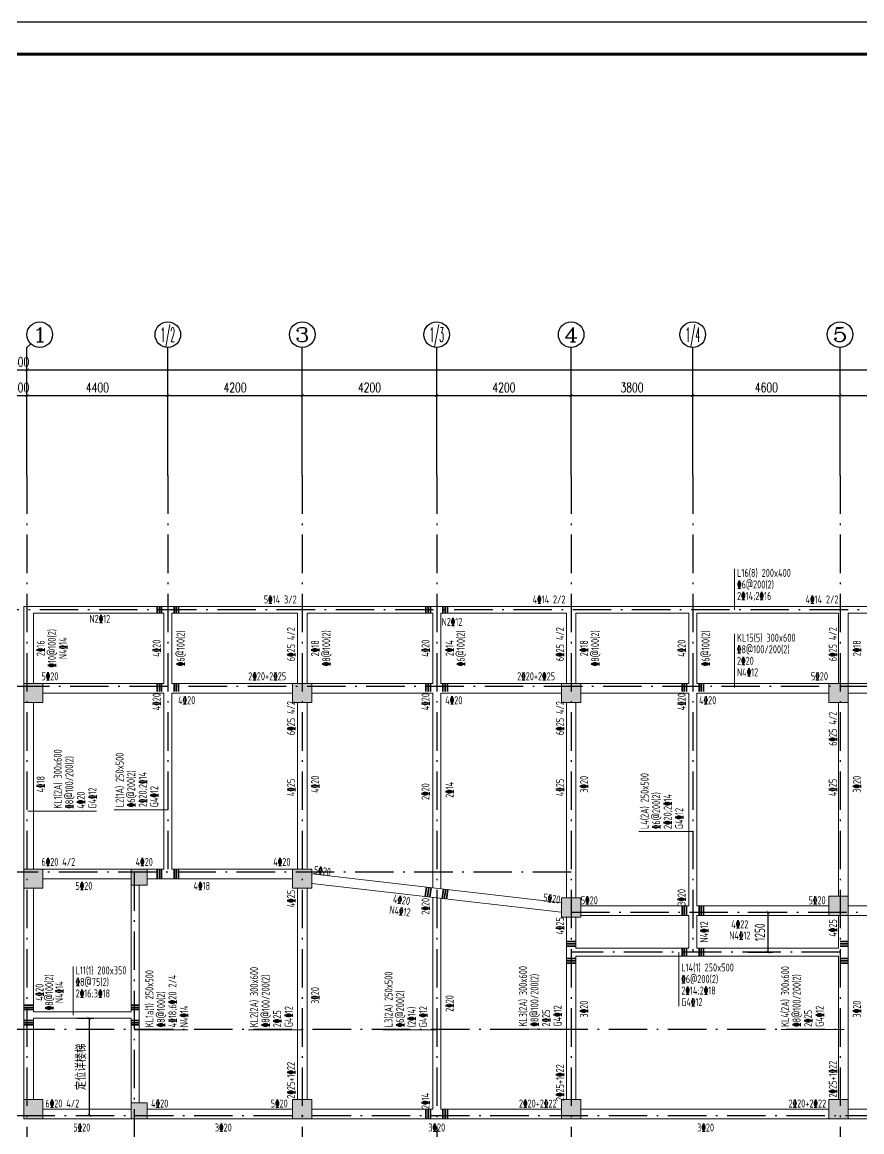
# Model space of a CAD drawing. Extents: x 169490 to 7584583, y -2399407 to 1374371.
# Drawn here: x 736270 to 762500, y 820520 to 855191 of the extents above; entities that cross this region are included whole.
import ezdxf
from ezdxf.enums import TextEntityAlignment as Align

# ---------------------------------------------------------------- set-up
doc = ezdxf.new("R2010")
doc.units = 0
doc.header["$LTSCALE"] = 100
doc.linetypes.add('D3轴线点划线', pattern=[18.5, 12, -3, 0.5, -3])
doc.layers.get('0').update_dxf_attribs({"linetype": 'CONTINUOUS'})
doc.layers.get('DEFPOINTS').update_dxf_attribs({"linetype": 'CONTINUOUS'})
for name, color, linetype in [('AXIS', 3, 'CONTINUOUS'), ('AXIS_TEXT', 4, 'CONTINUOUS'), ('BEAM_CONT', 4, 'CONTINUOUS'), ('C-AXIS(轴号)', 3, 'CONTINUOUS'), ('C-AXIS-T(字)', 7, 'CONTINUOUS'), ('C-DOTE', 8, 'D3轴线点划线'), ('S-COLU-HATCH', 251, 'CONTINUOUS'), ('S-SLAB-DIM', 92, 'CONTINUOUS'), ('图框', 140, 'CONTINUOUS')]:
    doc.layers.add(name, color=color, linetype=linetype)
for name, color, linetype, lineweight in [('S-COLU-LINE1', 6, 'CONTINUOUS', 18), ('梁原位标注', 7, 'CONTINUOUS', 18), ('梁标注引线', 2, 'CONTINUOUS', 18), ('梁附加箍筋', 1, 'CONTINUOUS', 35)]:
    doc.layers.add(name, color=color, linetype=linetype, lineweight=lineweight)
doc.styles.add('_TCH_AXIS', font='COMPLEX', dxfattribs={"bigfont": 'GBCBIG'})
doc.styles.add('_TCH_DIM_T3', font='SIMPLEX.shx', dxfattribs={"width": 0.705882, "bigfont": 'GBCBIG.shx'})
doc.styles.add('BW_Rein', font='Tssdeng.shx', dxfattribs={"width": 0.7, "bigfont": 'hztxt.shx'})
doc.styles.add('COMPLEX', font='COMPLEX')
doc.styles.add('TSSD_Dimension', font='Tssdeng.shx', dxfattribs={"width": 0.7, "bigfont": 'tssdchn.shx'})
doc.dimstyles.new('_TCH_ARCH&&100', dxfattribs={"dimtxt": 297.5, "dimasz": 100, "dimexe": 250, "dimexo": 300, "dimgap": 100, "dimtad": 1, "dimdec": 0, "dimzin": 0, "dimdsep": 46, "dimtxsty": '_TCH_DIM_T3', "dimblk": 'ARCHTICK', "dimcen": 0.09, "dimclrt": 7, "dimazin": 2, "dimtfac": 1, "dimtdec": 0, "dimtix": 1, "dimtmove": 2, "dimatfit": 3, "dimfxl": 1, "dimtolj": 1, "dimtzin": 0, "dimarcsym": 0})
doc.dimstyles.new('TSSD_100_100$0', dxfattribs={"dimtxt": 320, "dimasz": 100, "dimexe": 150, "dimexo": 150, "dimgap": 100, "dimtad": 1, "dimdec": 0, "dimzin": 0, "dimdsep": 46, "dimtxsty": 'TSSD_Dimension', "dimblk": 'ARCHTICK', "dimcen": 0, "dimclrt": 7, "dimadec": 1, "dimazin": 0, "dimtfac": 1, "dimtdec": 0, "dimtix": 1, "dimtmove": 2, "dimatfit": 3, "dimldrblk": '_TSDBK', "dimfxl": 1, "dimtolj": 1, "dimtzin": 0, "dimarcsym": 0})

# ---------------------------------------------------------------- blocks, each defined once
blk = doc.blocks.new('_ARCHTICK')
at = {"const_width": 0.15}
blk.add_lwpolyline([(-0.5, -0.5), (0.5, 0.5)], dxfattribs=at)
blk = doc.blocks.new('*D3521')
at = {"layer": 'AXIS', "color": 0, "lineweight": -2, "transparency": 16777216}
for p, q in [((736420, 841329), (736420, 844579)), ((736420, 844329), (808320, 844329)), ((808320, 841329), (808320, 844579))]:
    blk.add_line(p, q, dxfattribs=at)
at = {"layer": 'DEFPOINTS', "color": 0, "transparency": 16777216}
for p in [(808320, 844329), (736420, 841029), (808320, 841029)]:
    blk.add_point(p, dxfattribs=at)
at = {"layer": 'AXIS', "color": 0, "lineweight": -2, "transparency": 16777216, "xscale": 100, "yscale": 100, "zscale": 100, "rotation": 180}
blk.add_blockref('_ARCHTICK', (736420, 844329), dxfattribs=at)
at = {"layer": 'AXIS', "color": 0, "lineweight": -2, "transparency": 16777216, "xscale": 100, "yscale": 100, "zscale": 100}
blk.add_blockref('_ARCHTICK', (808320, 844329), dxfattribs=at)
at = {"layer": 'AXIS', "color": 7, "transparency": 16777216, "insert": (772370, 844578), "char_height": 297.5, "attachment_point": 5, "style": '_TCH_DIM_T3'}
blk.add_mtext('\\A1;71900', dxfattribs=at)
blk = doc.blocks.new('*D3522')
at = {"layer": 'AXIS', "color": 0, "lineweight": -2, "transparency": 16777216}
for p, q in [((736020, 844329), (735920, 844329)), ((736020, 841329), (736020, 844579)), ((736020, 844329), (736420, 844329)), ((736420, 841329), (736420, 844579)), ((736420, 844329), (736520, 844329))]:
    blk.add_line(p, q, dxfattribs=at)
at = {"layer": 'DEFPOINTS', "color": 0, "transparency": 16777216}
for p in [(736420, 844329), (736020, 841029), (736420, 841029)]:
    blk.add_point(p, dxfattribs=at)
at = {"layer": 'AXIS', "color": 0, "lineweight": -2, "transparency": 16777216, "xscale": 100, "yscale": 100, "zscale": 100}
blk.add_blockref('_ARCHTICK', (736020, 844329), dxfattribs=at)
at = {"layer": 'AXIS', "color": 0, "lineweight": -2, "transparency": 16777216, "xscale": 100, "yscale": 100, "zscale": 100, "rotation": 180}
blk.add_blockref('_ARCHTICK', (736420, 844329), dxfattribs=at)
at = {"layer": 'AXIS', "color": 7, "transparency": 16777216, "insert": (736220, 844578), "char_height": 297.5, "attachment_point": 5, "style": '_TCH_DIM_T3'}
blk.add_mtext('\\A1;400', dxfattribs=at)
blk = doc.blocks.new('*D3523')
at = {"layer": 'AXIS', "color": 0, "lineweight": -2, "transparency": 16777216}
for p, q in [((736020, 841329), (736020, 843779)), ((736420, 841329), (736420, 843779)), ((736020, 843529), (735920, 843529)), ((736020, 843529), (736420, 843529)), ((736420, 843529), (736520, 843529))]:
    blk.add_line(p, q, dxfattribs=at)
at = {"layer": 'DEFPOINTS', "color": 0, "transparency": 16777216}
for p in [(736420, 843529), (736020, 841029), (736420, 841029)]:
    blk.add_point(p, dxfattribs=at)
at = {"layer": 'AXIS', "color": 0, "lineweight": -2, "transparency": 16777216, "xscale": 100, "yscale": 100, "zscale": 100}
blk.add_blockref('_ARCHTICK', (736020, 843529), dxfattribs=at)
at = {"layer": 'AXIS', "color": 0, "lineweight": -2, "transparency": 16777216, "xscale": 100, "yscale": 100, "zscale": 100, "rotation": 180}
blk.add_blockref('_ARCHTICK', (736420, 843529), dxfattribs=at)
at = {"layer": 'AXIS', "color": 7, "transparency": 16777216, "insert": (736220, 843778), "char_height": 297.5, "attachment_point": 5, "style": '_TCH_DIM_T3'}
blk.add_mtext('\\A1;400', dxfattribs=at)
blk = doc.blocks.new('*D3524')
at = {"layer": 'AXIS', "color": 0, "lineweight": -2, "transparency": 16777216}
for p, q in [((736420, 841329), (736420, 843779)), ((740820, 841329), (740820, 843779)), ((736420, 843529), (740820, 843529))]:
    blk.add_line(p, q, dxfattribs=at)
at = {"layer": 'DEFPOINTS', "color": 0, "transparency": 16777216}
for p in [(740820, 843529), (736420, 841029), (740820, 841029)]:
    blk.add_point(p, dxfattribs=at)
at = {"layer": 'AXIS', "color": 0, "lineweight": -2, "transparency": 16777216, "xscale": 100, "yscale": 100, "zscale": 100, "rotation": 180}
blk.add_blockref('_ARCHTICK', (736420, 843529), dxfattribs=at)
at = {"layer": 'AXIS', "color": 0, "lineweight": -2, "transparency": 16777216, "xscale": 100, "yscale": 100, "zscale": 100}
blk.add_blockref('_ARCHTICK', (740820, 843529), dxfattribs=at)
at = {"layer": 'AXIS', "color": 7, "transparency": 16777216, "insert": (738620, 843778), "char_height": 297.5, "attachment_point": 5, "style": '_TCH_DIM_T3'}
blk.add_mtext('\\A1;4400', dxfattribs=at)
blk = doc.blocks.new('*D3525')
at = {"layer": 'AXIS', "color": 0, "lineweight": -2, "transparency": 16777216}
for p, q in [((740820, 841329), (740820, 843779)), ((745020, 841329), (745020, 843779)), ((740820, 843529), (745020, 843529))]:
    blk.add_line(p, q, dxfattribs=at)
at = {"layer": 'DEFPOINTS', "color": 0, "transparency": 16777216}
for p in [(745020, 843529), (740820, 841029), (745020, 841029)]:
    blk.add_point(p, dxfattribs=at)
at = {"layer": 'AXIS', "color": 0, "lineweight": -2, "transparency": 16777216, "xscale": 100, "yscale": 100, "zscale": 100, "rotation": 180}
blk.add_blockref('_ARCHTICK', (740820, 843529), dxfattribs=at)
at = {"layer": 'AXIS', "color": 0, "lineweight": -2, "transparency": 16777216, "xscale": 100, "yscale": 100, "zscale": 100}
blk.add_blockref('_ARCHTICK', (745020, 843529), dxfattribs=at)
at = {"layer": 'AXIS', "color": 7, "transparency": 16777216, "insert": (742920, 843778), "char_height": 297.5, "attachment_point": 5, "style": '_TCH_DIM_T3'}
blk.add_mtext('\\A1;4200', dxfattribs=at)
blk = doc.blocks.new('*D3526')
at = {"layer": 'AXIS', "color": 0, "lineweight": -2, "transparency": 16777216}
for p, q in [((745020, 841329), (745020, 843779)), ((749220, 841329), (749220, 843779)), ((745020, 843529), (749220, 843529))]:
    blk.add_line(p, q, dxfattribs=at)
at = {"layer": 'DEFPOINTS', "color": 0, "transparency": 16777216}
for p in [(749220, 843529), (745020, 841029), (749220, 841029)]:
    blk.add_point(p, dxfattribs=at)
at = {"layer": 'AXIS', "color": 0, "lineweight": -2, "transparency": 16777216, "xscale": 100, "yscale": 100, "zscale": 100, "rotation": 180}
blk.add_blockref('_ARCHTICK', (745020, 843529), dxfattribs=at)
at = {"layer": 'AXIS', "color": 0, "lineweight": -2, "transparency": 16777216, "xscale": 100, "yscale": 100, "zscale": 100}
blk.add_blockref('_ARCHTICK', (749220, 843529), dxfattribs=at)
at = {"layer": 'AXIS', "color": 7, "transparency": 16777216, "insert": (747120, 843778), "char_height": 297.5, "attachment_point": 5, "style": '_TCH_DIM_T3'}
blk.add_mtext('\\A1;4200', dxfattribs=at)
blk = doc.blocks.new('*D3527')
at = {"layer": 'AXIS', "color": 0, "lineweight": -2, "transparency": 16777216}
for p, q in [((749220, 841329), (749220, 843779)), ((753420, 841329), (753420, 843779)), ((749220, 843529), (753420, 843529))]:
    blk.add_line(p, q, dxfattribs=at)
at = {"layer": 'DEFPOINTS', "color": 0, "transparency": 16777216}
for p in [(753420, 843529), (749220, 841029), (753420, 841029)]:
    blk.add_point(p, dxfattribs=at)
at = {"layer": 'AXIS', "color": 0, "lineweight": -2, "transparency": 16777216, "xscale": 100, "yscale": 100, "zscale": 100, "rotation": 180}
blk.add_blockref('_ARCHTICK', (749220, 843529), dxfattribs=at)
at = {"layer": 'AXIS', "color": 0, "lineweight": -2, "transparency": 16777216, "xscale": 100, "yscale": 100, "zscale": 100}
blk.add_blockref('_ARCHTICK', (753420, 843529), dxfattribs=at)
at = {"layer": 'AXIS', "color": 7, "transparency": 16777216, "insert": (751320, 843778), "char_height": 297.5, "attachment_point": 5, "style": '_TCH_DIM_T3'}
blk.add_mtext('\\A1;4200', dxfattribs=at)
blk = doc.blocks.new('*D3528')
at = {"layer": 'AXIS', "color": 0, "lineweight": -2, "transparency": 16777216}
for p, q in [((753420, 841329), (753420, 843779)), ((757220, 841329), (757220, 843779)), ((753420, 843529), (757220, 843529))]:
    blk.add_line(p, q, dxfattribs=at)
at = {"layer": 'DEFPOINTS', "color": 0, "transparency": 16777216}
for p in [(757220, 843529), (753420, 841029), (757220, 841029)]:
    blk.add_point(p, dxfattribs=at)
at = {"layer": 'AXIS', "color": 0, "lineweight": -2, "transparency": 16777216, "xscale": 100, "yscale": 100, "zscale": 100, "rotation": 180}
blk.add_blockref('_ARCHTICK', (753420, 843529), dxfattribs=at)
at = {"layer": 'AXIS', "color": 0, "lineweight": -2, "transparency": 16777216, "xscale": 100, "yscale": 100, "zscale": 100}
blk.add_blockref('_ARCHTICK', (757220, 843529), dxfattribs=at)
at = {"layer": 'AXIS', "color": 7, "transparency": 16777216, "insert": (755320, 843778), "char_height": 297.5, "attachment_point": 5, "style": '_TCH_DIM_T3'}
blk.add_mtext('\\A1;3800', dxfattribs=at)
blk = doc.blocks.new('*D3529')
at = {"layer": 'AXIS', "color": 0, "lineweight": -2, "transparency": 16777216}
for p, q in [((757220, 841329), (757220, 843779)), ((761820, 841329), (761820, 843779)), ((757220, 843529), (761820, 843529))]:
    blk.add_line(p, q, dxfattribs=at)
at = {"layer": 'DEFPOINTS', "color": 0, "transparency": 16777216}
for p in [(761820, 843529), (757220, 841029), (761820, 841029)]:
    blk.add_point(p, dxfattribs=at)
at = {"layer": 'AXIS', "color": 0, "lineweight": -2, "transparency": 16777216, "xscale": 100, "yscale": 100, "zscale": 100, "rotation": 180}
blk.add_blockref('_ARCHTICK', (757220, 843529), dxfattribs=at)
at = {"layer": 'AXIS', "color": 0, "lineweight": -2, "transparency": 16777216, "xscale": 100, "yscale": 100, "zscale": 100}
blk.add_blockref('_ARCHTICK', (761820, 843529), dxfattribs=at)
at = {"layer": 'AXIS', "color": 7, "transparency": 16777216, "insert": (759520, 843778), "char_height": 297.5, "attachment_point": 5, "style": '_TCH_DIM_T3'}
blk.add_mtext('\\A1;4600', dxfattribs=at)
blk = doc.blocks.new('*D3530')
at = {"layer": 'AXIS', "color": 0, "lineweight": -2, "transparency": 16777216}
for p, q in [((761820, 841329), (761820, 843779)), ((767070, 841329), (767070, 843779)), ((761820, 843529), (767070, 843529))]:
    blk.add_line(p, q, dxfattribs=at)
at = {"layer": 'DEFPOINTS', "color": 0, "transparency": 16777216}
for p in [(767070, 843529), (761820, 841029), (767070, 841029)]:
    blk.add_point(p, dxfattribs=at)
at = {"layer": 'AXIS', "color": 0, "lineweight": -2, "transparency": 16777216, "xscale": 100, "yscale": 100, "zscale": 100, "rotation": 180}
blk.add_blockref('_ARCHTICK', (761820, 843529), dxfattribs=at)
at = {"layer": 'AXIS', "color": 0, "lineweight": -2, "transparency": 16777216, "xscale": 100, "yscale": 100, "zscale": 100}
blk.add_blockref('_ARCHTICK', (767070, 843529), dxfattribs=at)
at = {"layer": 'AXIS', "color": 7, "transparency": 16777216, "insert": (764445, 843778), "char_height": 297.5, "attachment_point": 5, "style": '_TCH_DIM_T3'}
blk.add_mtext('\\A1;5250', dxfattribs=at)
blk = doc.blocks.new('_AXISO')
blk.add_circle((0, 0), 0.5)
at = {"layer": 'AXIS_TEXT', "style": 'COMPLEX', "width": 1.041667}
blk.add_attdef('A', text='', height=0.56, dxfattribs=at).set_placement((-0.25, -0.28), (0.25, -0.28), align=Align.FIT)
blk = doc.blocks.new('*D3556')
at = {"layer": 'DEFPOINTS', "color": 0, "ltscale": 10, "transparency": 16777216}
for p in [(737853, 824069), (737853, 821029), (738363, 821029)]:
    blk.add_point(p, dxfattribs=at)
at = {"layer": 'S-SLAB-DIM', "color": 0, "lineweight": -2, "ltscale": 10, "transparency": 16777216}
for p, q in [((738003, 824069), (738513, 824069)), ((738363, 824069), (738363, 821029)), ((738003, 821029), (738513, 821029))]:
    blk.add_line(p, q, dxfattribs=at)
at = {"layer": 'S-SLAB-DIM', "color": 0, "lineweight": -2, "ltscale": 10, "transparency": 16777216, "xscale": 100, "yscale": 100, "zscale": 100}
for p, rotation in [((738363, 824069), 90), ((738363, 821029), 270)]:
    blk.add_blockref('_ARCHTICK', p, dxfattribs=dict(at, rotation=rotation))
at = {"layer": 'S-SLAB-DIM', "color": 7, "ltscale": 10, "transparency": 16777216, "insert": (738103, 822549), "char_height": 320, "attachment_point": 5, "rotation": 90, "style": 'TSSD_Dimension'}
blk.add_mtext('\\A1;定位详楼梯', dxfattribs=at)
blk = doc.blocks.new('_TSDBK')
blk.add_line((-1, 0), (0, 0))
at = {"const_width": 0.5}
blk.add_lwpolyline([(-0.7, -0.7), (0.7, 0.7)], dxfattribs=at)
blk = doc.blocks.new('*D3566')
at = {"layer": 'DEFPOINTS', "color": 0, "ltscale": 10, "transparency": 16777216}
for p in [(758794, 827379), (759575, 827379), (758794, 826129)]:
    blk.add_point(p, dxfattribs=at)
at = {"layer": 'S-SLAB-DIM', "color": 0, "lineweight": -2, "ltscale": 10, "transparency": 16777216}
for p, q in [((758944, 827379), (759725, 827379)), ((759575, 826129), (759575, 827379)), ((758944, 826129), (759725, 826129))]:
    blk.add_line(p, q, dxfattribs=at)
at = {"layer": 'S-SLAB-DIM', "color": 0, "lineweight": -2, "ltscale": 10, "transparency": 16777216, "xscale": 100, "yscale": 100, "zscale": 100}
for p, rotation in [((759575, 827379), 90), ((759575, 826129), 270)]:
    blk.add_blockref('_ARCHTICK', p, dxfattribs=dict(at, rotation=rotation))
at = {"layer": 'S-SLAB-DIM', "color": 7, "ltscale": 10, "transparency": 16777216, "insert": (759315, 826754), "char_height": 320, "attachment_point": 5, "rotation": 90, "style": 'TSSD_Dimension'}
blk.add_mtext('\\A1;1250', dxfattribs=at)

msp = doc.modelspace()

# ---------------------------------------------------------------- hatches: boundary and pattern name
at = {"layer": 'S-COLU-HATCH', "ltscale": 10}
h = msp.add_hatch(color=256, dxfattribs=at)
h.dxf.hatch_style = 1
h.paths.add_polyline_path([(736919.7, 834528.9), (736319.7, 834528.9), (736319.7, 833928.9), (736919.7, 833928.9)])
h = msp.add_hatch(color=256, dxfattribs=at)
h.dxf.hatch_style = 1
h.paths.add_polyline_path([(745319.7, 834528.9), (744719.7, 834528.9), (744719.7, 833928.9), (745319.7, 833928.9)])
h = msp.add_hatch(color=256, dxfattribs=at)
h.dxf.hatch_style = 1
h.paths.add_polyline_path([(753719.7, 834528.9), (753119.7, 834528.9), (753119.7, 833928.9), (753719.7, 833928.9)])
h = msp.add_hatch(color=256, dxfattribs=at)
h.dxf.hatch_style = 1
h.paths.add_polyline_path([(762069.7, 834528.9), (761469.7, 834528.9), (761469.7, 833928.9), (762069.7, 833928.9)])
h = msp.add_hatch(color=256, dxfattribs=at)
h.dxf.hatch_style = 1
h.paths.add_polyline_path([(736919.7, 828728.9), (736319.7, 828728.9), (736319.7, 828128.9), (736919.7, 828128.9)])
h = msp.add_hatch(color=256, dxfattribs=at)
h.dxf.hatch_style = 1
h.paths.add_polyline_path([(740169.7, 828728.9), (739669.7, 828728.9), (739669.7, 828228.9), (740169.7, 828228.9)])
h = msp.add_hatch(color=256, dxfattribs=at)
h.dxf.hatch_style = 1
h.paths.add_polyline_path([(745319.7, 828728.9), (744719.7, 828728.9), (744719.7, 828128.9), (745319.7, 828128.9)])
h = msp.add_hatch(color=256, dxfattribs=at)
h.dxf.hatch_style = 1
h.paths.add_polyline_path([(753720.7, 827828.9), (753120.7, 827828.9), (753120.7, 827228.9), (753720.7, 827228.9)])
h = msp.add_hatch(color=256, dxfattribs=at)
h.dxf.hatch_style = 1
h.paths.add_polyline_path([(762069.7, 827878.9), (761469.7, 827878.9), (761469.7, 827278.9), (762069.7, 827278.9)])
h = msp.add_hatch(color=256, dxfattribs=at)
h.dxf.hatch_style = 1
h.paths.add_polyline_path([(736919.7, 821528.9), (736319.7, 821528.9), (736319.7, 820928.9), (736919.7, 820928.9)])
h = msp.add_hatch(color=256, dxfattribs=at)
h.dxf.hatch_style = 1
h.paths.add_polyline_path([(740169.7, 821428.9), (739669.7, 821428.9), (739669.7, 820928.9), (740169.7, 820928.9)])
h = msp.add_hatch(color=256, dxfattribs=at)
h.dxf.hatch_style = 1
h.paths.add_polyline_path([(745319.7, 821528.9), (744719.7, 821528.9), (744719.7, 820928.9), (745319.7, 820928.9)])
h = msp.add_hatch(color=256, dxfattribs=at)
h.dxf.hatch_style = 1
h.paths.add_polyline_path([(753719.7, 821528.9), (753119.7, 821528.9), (753119.7, 820928.9), (753719.7, 820928.9)])
h = msp.add_hatch(color=256, dxfattribs=at)
h.dxf.hatch_style = 1
h.paths.add_polyline_path([(762069.7, 821528.9), (761469.7, 821528.9), (761469.7, 820928.9), (762069.7, 820928.9)])

# ---------------------------------------------------------------- linework, layer by layer
at = {"ltscale": 10}
msp.add_lwpolyline([(819306.7, 854191.4), (724701.8, 854191.4), (724701.8, 796791.4), (819306.7, 796791.4)], close=True, dxfattribs=at)
at = {"layer": 'BEAM_CONT', "lineweight": 18}
for p, q in [((736319.7, 836928.9), (736319.7, 834528.9)), ((740819.7, 836928.9), (736319.7, 836928.9)), ((736619.7, 834528.9), (736619.7, 836728.9)), ((736619.7, 836728.9), (740694.7, 836728.9)), ((740694.7, 836728.9), (740694.7, 834528.9)), ((745019.7, 836928.9), (740819.7, 836928.9)), ((740944.7, 836728.9), (744869.7, 836728.9)), ((740944.7, 834528.9), (740944.7, 836728.9)), ((744869.7, 836728.9), (744869.7, 834528.9)), ((749219.7, 836928.9), (745019.7, 836928.9)), ((745169.7, 834528.9), (745169.7, 836728.9)), ((745169.7, 836728.9), (749094.7, 836728.9)), ((749094.7, 836728.9), (749094.7, 834528.9)), ((753419.7, 836928.9), (749219.7, 836928.9)), ((749344.7, 836728.9), (753269.7, 836728.9)), ((749344.7, 834528.9), (749344.7, 836728.9)), ((753269.7, 836728.9), (753269.7, 834528.9)), ((757219.7, 836928.9), (753419.7, 836928.9)), ((753569.7, 834528.9), (753569.7, 836728.9)), ((753569.7, 836728.9), (757094.7, 836728.9)), ((757094.7, 836728.9), (757094.7, 834528.9)), ((761819.7, 836928.9), (757219.7, 836928.9)), ((757344.7, 836728.9), (761769.7, 836728.9)), ((757344.7, 834528.9), (757344.7, 836728.9)), ((761769.7, 836728.9), (761769.7, 834528.9)), ((767069.7, 836928.9), (761819.7, 836928.9)), ((762069.7, 834528.9), (762069.7, 836728.9)), ((762069.7, 836728.9), (766944.7, 836728.9)), ((740694.7, 834528.9), (736919.7, 834528.9)), ((736919.7, 834228.9), (740694.7, 834228.9)), ((740694.7, 834228.9), (740694.7, 828728.9)), ((744719.7, 834528.9), (740944.7, 834528.9)), ((740944.7, 834228.9), (744719.7, 834228.9)), ((740944.7, 828728.9), (740944.7, 834228.9)), ((749094.7, 834528.9), (745319.7, 834528.9)), ((745319.7, 834228.9), (749094.7, 834228.9)), ((749094.7, 834228.9), (749094.7, 828144.4)), ((753119.7, 834528.9), (749344.7, 834528.9)), ((749344.7, 834228.9), (753119.7, 834228.9)), ((749344.7, 828115.5), (749344.7, 834228.9)), ((757094.7, 834528.9), (753719.7, 834528.9)), ((753719.7, 834228.9), (757094.7, 834228.9)), ((757094.7, 834228.9), (757094.7, 827578.9)), ((761469.7, 834528.9), (757344.7, 834528.9)), ((757344.7, 834228.9), (761469.7, 834228.9)), ((757344.7, 827578.9), (757344.7, 834228.9)), ((766819.7, 834528.9), (762069.7, 834528.9)), ((762069.7, 834228.9), (766819.7, 834228.9)), ((736319.7, 833928.9), (736319.7, 828728.9)), ((736619.7, 828728.9), (736619.7, 833928.9)), ((744869.7, 833928.9), (744869.7, 828728.9)), ((745169.7, 828758.2), (745169.7, 833928.9)), ((753269.7, 833928.9), (753269.7, 827828.9)), ((753569.7, 827828.9), (753569.7, 833928.9)), ((761769.7, 833928.9), (761769.7, 827878.9)), ((762069.7, 827878.9), (762069.7, 833928.9)), ((739669.7, 828728.9), (736919.7, 828728.9)), ((740694.7, 828728.9), (740169.7, 828728.9)), ((744719.7, 828728.9), (740944.7, 828728.9)), ((736919.7, 828428.9), (739669.7, 828428.9)), ((740169.7, 828428.9), (740819.7, 828428.9)), ((740819.7, 828428.9), (744719.7, 828428.9)), ((745319.7, 828579.9), (753137.9, 827677.9)), ((736319.7, 828128.9), (736319.7, 824168.9)), ((736619.7, 824268.9), (736619.7, 828128.9)), ((739669.7, 828228.9), (739669.7, 824268.9)), ((739919.7, 824168.9), (739919.7, 828228.9)), ((744869.7, 828128.9), (744869.7, 821528.9)), ((745169.7, 821528.9), (745169.7, 828128.9)), ((745319.7, 828277.9), (753103.5, 827379.9)), ((749094.7, 827842.4), (749094.7, 821228.9)), ((749344.7, 821228.9), (749344.7, 827813.5)), ((757094.7, 827578.9), (753720.7, 827578.9)), ((753720.7, 827278.9), (757094.7, 827278.9)), ((757094.7, 827278.9), (757094.7, 826253.9)), ((761469.7, 827578.9), (757344.7, 827578.9)), ((757344.7, 827278.9), (761469.7, 827278.9)), ((757344.7, 826253.9), (757344.7, 827278.9)), ((761769.7, 827278.9), (761769.7, 826253.9)), ((764469.7, 827578.9), (762069.7, 827578.9)), ((762069.7, 826128.9), (762069.7, 827278.9)), ((762069.7, 827278.9), (764369.7, 827278.9)), ((753269.7, 827228.9), (753269.7, 826128.9)), ((753569.7, 826253.9), (753569.7, 827228.9)), ((757094.7, 826253.9), (753569.7, 826253.9)), ((761769.7, 826253.9), (757344.7, 826253.9)), ((753269.7, 826128.9), (753269.7, 821528.9)), ((753569.7, 821528.9), (753569.7, 826003.9)), ((753569.7, 826003.9), (757219.7, 826003.9)), ((757219.7, 826003.9), (761769.7, 826003.9)), ((761769.7, 826003.9), (761769.7, 821528.9)), ((762069.7, 821528.9), (762069.7, 826128.9)), ((736319.7, 824168.9), (736319.7, 821528.9)), ((739669.7, 824268.9), (736619.7, 824268.9)), ((739919.7, 821428.9), (739919.7, 824168.9)), ((736619.7, 821528.9), (736619.7, 824068.9)), ((736619.7, 824068.9), (739669.7, 824068.9)), ((739669.7, 824068.9), (739669.7, 821428.9)), ((739669.7, 821228.9), (736919.7, 821228.9)), ((744719.7, 821228.9), (740169.7, 821228.9)), ((749094.7, 821228.9), (745319.7, 821228.9)), ((753119.7, 821228.9), (749344.7, 821228.9)), ((761469.7, 821228.9), (753719.7, 821228.9)), ((764369.7, 821228.9), (762069.7, 821228.9)), ((736919.7, 820928.9), (739669.7, 820928.9)), ((740169.7, 820928.9), (744719.7, 820928.9)), ((745319.7, 820928.9), (749219.7, 820928.9)), ((749219.7, 820928.9), (753119.7, 820928.9)), ((753719.7, 820928.9), (761469.7, 820928.9)), ((762069.7, 820928.9), (764469.7, 820928.9))]:
    msp.add_line(p, q, dxfattribs=at)
at = {"layer": 'C-AXIS(轴号)'}
for p, q in [((736536.9, 845146), (736419.7, 845028.9)), ((736419.7, 841028.9), (736419.7, 845028.9)), ((740819.7, 841028.9), (740819.7, 845028.9)), ((745019.7, 841028.9), (745019.7, 845028.9)), ((749219.7, 841028.9), (749219.7, 845028.9)), ((753419.7, 841028.9), (753419.7, 845028.9)), ((757219.7, 841028.9), (757219.7, 845028.9)), ((761819.7, 841028.9), (761819.7, 845028.9))]:
    msp.add_line(p, q, dxfattribs=at)
at = {"layer": 'C-DOTE'}
for p, q in [((736419.7, 841028.9), (736419.7, 816328.9)), ((740819.7, 841028.9), (740819.7, 828628.9)), ((745019.7, 841028.9), (745019.7, 816328.9)), ((749219.7, 841028.9), (749219.7, 816328.9)), ((753419.7, 841028.9), (753419.7, 816328.9)), ((757219.7, 841028.9), (757219.7, 826128.9)), ((761819.7, 841028.9), (761819.7, 816328.9)), ((812019.7, 836828.9), (734243.4, 836828.9)), ((770419.7, 834428.9), (734243.4, 834428.9)), ((753419.7, 828628.9), (734243.4, 828628.9)), ((739769.7, 828628.9), (739769.7, 816328.9)), ((753419.7, 827378.9), (812019.7, 827378.9)), ((761819.7, 826128.9), (753419.7, 826128.9)), ((734243.4, 823728.9), (761819.7, 823728.9)), ((734243.4, 821028.9), (812019.7, 821028.9))]:
    msp.add_line(p, q, dxfattribs=at)
at = {"layer": 'S-COLU-LINE1'}
for points in [[(736919.7, 834528.9), (736319.7, 834528.9), (736319.7, 833928.9), (736919.7, 833928.9)], [(745319.7, 834528.9), (744719.7, 834528.9), (744719.7, 833928.9), (745319.7, 833928.9)], [(753719.7, 834528.9), (753119.7, 834528.9), (753119.7, 833928.9), (753719.7, 833928.9)], [(762069.7, 834528.9), (761469.7, 834528.9), (761469.7, 833928.9), (762069.7, 833928.9)], [(736919.7, 828728.9), (736319.7, 828728.9), (736319.7, 828128.9), (736919.7, 828128.9)], [(740169.7, 828728.9), (739669.7, 828728.9), (739669.7, 828228.9), (740169.7, 828228.9)], [(745319.7, 828728.9), (744719.7, 828728.9), (744719.7, 828128.9), (745319.7, 828128.9)], [(753720.7, 827828.9), (753120.7, 827828.9), (753120.7, 827228.9), (753720.7, 827228.9)], [(762069.7, 827878.9), (761469.7, 827878.9), (761469.7, 827278.9), (762069.7, 827278.9)], [(736919.7, 821528.9), (736319.7, 821528.9), (736319.7, 820928.9), (736919.7, 820928.9)], [(740169.7, 821428.9), (739669.7, 821428.9), (739669.7, 820928.9), (740169.7, 820928.9)], [(745319.7, 821528.9), (744719.7, 821528.9), (744719.7, 820928.9), (745319.7, 820928.9)], [(753719.7, 821528.9), (753119.7, 821528.9), (753119.7, 820928.9), (753719.7, 820928.9)], [(762069.7, 821528.9), (761469.7, 821528.9), (761469.7, 820928.9), (762069.7, 820928.9)]]:
    msp.add_lwpolyline(points, close=True, dxfattribs=at)
at = {"layer": '图框'}
msp.add_lwpolyline([(722201.8, 795791.4), (827301.8, 795791.4), (827301.8, 855191.4), (722201.8, 855191.4)], close=True, dxfattribs=at)
at = {"layer": '图框', "const_width": 100}
msp.add_lwpolyline([(724701.8, 796791.4), (826301.8, 796791.4), (826301.8, 854191.4), (724701.8, 854191.4)], close=True, dxfattribs=at)
at = {"layer": '梁标注引线'}
for p, q in [((758523.1, 836828.9), (758523.1, 838108.9)), ((758520.5, 834403.9), (758520.5, 836083.1)), ((736445.7, 830535.2), (738586.8, 830535.2)), ((740819.7, 830582.3), (739139.7, 830582.3)), ((757219.7, 829898.1), (755539.7, 829898.1)), ((756781.3, 826128.9), (756781.3, 824448.9)), ((737859, 824168.9), (737859, 825688.3)), ((739769.7, 823705.3), (741449.7, 823705.3)), ((745019.7, 823705.3), (743339.7, 823705.3)), ((749219.7, 823705.3), (747539.7, 823705.3)), ((753419.7, 823728.9), (751739.7, 823728.9)), ((761945.7, 823716.4), (759979.7, 823716.4))]:
    msp.add_line(p, q, dxfattribs=at)
at = {"layer": '梁附加箍筋', "lineweight": 35}
for p, q in [((740484.7, 836728.9), (740484.7, 836928.9)), ((740554.7, 836728.9), (740554.7, 836928.9)), ((740624.7, 836728.9), (740624.7, 836928.9)), ((741014.7, 836728.9), (741014.7, 836928.9)), ((741084.7, 836728.9), (741084.7, 836928.9)), ((741154.7, 836728.9), (741154.7, 836928.9)), ((748884.7, 836728.9), (748884.7, 836928.9)), ((748954.7, 836728.9), (748954.7, 836928.9)), ((749024.7, 836728.9), (749024.7, 836928.9)), ((749414.7, 836728.9), (749414.7, 836928.9)), ((749484.7, 836728.9), (749484.7, 836928.9)), ((749554.7, 836728.9), (749554.7, 836928.9)), ((740484.7, 834278.9), (740484.7, 834528.9)), ((740554.7, 834278.9), (740554.7, 834528.9)), ((740624.7, 834278.9), (740624.7, 834528.9)), ((741014.7, 834278.9), (741014.7, 834528.9)), ((741084.7, 834278.9), (741084.7, 834528.9)), ((741154.7, 834278.9), (741154.7, 834528.9)), ((748884.7, 834278.9), (748884.7, 834528.9)), ((748954.7, 834278.9), (748954.7, 834528.9)), ((749024.7, 834278.9), (749024.7, 834528.9)), ((749414.7, 834278.9), (749414.7, 834528.9)), ((749484.7, 834278.9), (749484.7, 834528.9)), ((749554.7, 834278.9), (749554.7, 834528.9)), ((756884.7, 834278.9), (756884.7, 834528.9)), ((756954.7, 834278.9), (756954.7, 834528.9)), ((757024.7, 834278.9), (757024.7, 834528.9)), ((757414.7, 834278.9), (757414.7, 834528.9)), ((757484.7, 834278.9), (757484.7, 834528.9)), ((757554.7, 834278.9), (757554.7, 834528.9)), ((740484.7, 828428.9), (740484.7, 828728.9)), ((740554.7, 828428.9), (740554.7, 828728.9)), ((740624.7, 828428.9), (740624.7, 828728.9)), ((741014.7, 828428.9), (741014.7, 828728.9)), ((741084.7, 828428.9), (741084.7, 828728.9)), ((741154.7, 828428.9), (741154.7, 828728.9)), ((748861.5, 827869.3), (748905.6, 828166.2)), ((748931, 827861.3), (748975.2, 828158.2)), ((749000.6, 827853.2), (749044.8, 828150.1)), ((749388.2, 827808.5), (749432.4, 828105.4)), ((749457.8, 827800.5), (749502, 828097.4)), ((749527.4, 827792.5), (749571.6, 828089.3)), ((756884.7, 827278.9), (756884.7, 827578.9)), ((756954.7, 827278.9), (756954.7, 827578.9)), ((757024.7, 827278.9), (757024.7, 827578.9)), ((757414.7, 827278.9), (757414.7, 827578.9)), ((757484.7, 827278.9), (757484.7, 827578.9)), ((757554.7, 827278.9), (757554.7, 827578.9)), ((753544.7, 826463.9), (753294.7, 826463.9)), ((753544.7, 826393.9), (753294.7, 826393.9)), ((753544.7, 826323.9), (753294.7, 826323.9)), ((756884.7, 826003.9), (756884.7, 826253.9)), ((756954.7, 826003.9), (756954.7, 826253.9)), ((757024.7, 826003.9), (757024.7, 826253.9)), ((757414.7, 826003.9), (757414.7, 826253.9)), ((757484.7, 826003.9), (757484.7, 826253.9)), ((757554.7, 826003.9), (757554.7, 826253.9)), ((762070.7, 826463.9), (761820.7, 826463.9)), ((762070.7, 826393.9), (761820.7, 826393.9)), ((762070.7, 826323.9), (761820.7, 826323.9)), ((753544.7, 825933.9), (753294.7, 825933.9)), ((762070.7, 825933.9), (761820.7, 825933.9)), ((753544.7, 825863.9), (753294.7, 825863.9)), ((753544.7, 825793.9), (753294.7, 825793.9)), ((762070.7, 825863.9), (761820.7, 825863.9)), ((762070.7, 825793.9), (761820.7, 825793.9)), ((736619.7, 824478.9), (736320.7, 824478.9)), ((736619.7, 824408.9), (736320.7, 824408.9)), ((736619.7, 824338.9), (736320.7, 824338.9)), ((739919.7, 824478.9), (739669.7, 824478.9)), ((739919.7, 824408.9), (739669.7, 824408.9)), ((739919.7, 824338.9), (739669.7, 824338.9)), ((736619.7, 823998.9), (736320.7, 823998.9)), ((736619.7, 823928.9), (736320.7, 823928.9)), ((736619.7, 823858.9), (736320.7, 823858.9)), ((739919.7, 823998.9), (739669.7, 823998.9)), ((739919.7, 823928.9), (739669.7, 823928.9)), ((739919.7, 823858.9), (739669.7, 823858.9)), ((748884.7, 820928.9), (748884.7, 821228.9)), ((748954.7, 820928.9), (748954.7, 821228.9)), ((749024.7, 820928.9), (749024.7, 821228.9)), ((749414.7, 820928.9), (749414.7, 821228.9)), ((749484.7, 820928.9), (749484.7, 821228.9)), ((749554.7, 820928.9), (749554.7, 821228.9))]:
    msp.add_line(p, q, dxfattribs=at)

# ---------------------------------------------------------------- block references
at = {"layer": 'C-AXIS(轴号)'}
ref = msp.add_blockref('_AXISO', (736819.7, 845428.9), dxfattribs=dict(at, xscale=800, yscale=800, zscale=800))
ref.add_attrib('A', '1', dxfattribs={"layer": 'C-AXIS-T(字)', "height": 452.5, "style": '_TCH_AXIS', "width": 2.333333}).set_placement((736593.4, 845202.6), (737046, 845202.6), align=Align.FIT)
ref = msp.add_blockref('_AXISO', (740819.7, 845428.9), dxfattribs=dict(at, xscale=800, yscale=800, zscale=800))
ref.add_attrib('A', '1/2', dxfattribs={"layer": 'C-AXIS-T(字)', "height": 452.55, "style": '_TCH_AXIS', "width": 0.411765}).set_placement((740593.4, 845202.6), (741046, 845202.6), align=Align.FIT)
ref = msp.add_blockref('_AXISO', (745019.7, 845428.9), dxfattribs=dict(at, xscale=800, yscale=800, zscale=800))
ref.add_attrib('A', '3', dxfattribs={"layer": 'C-AXIS-T(字)', "height": 452.5, "style": '_TCH_AXIS', "width": 1.5}).set_placement((744793.4, 845202.6), (745246, 845202.6), align=Align.FIT)
ref = msp.add_blockref('_AXISO', (749219.7, 845428.9), dxfattribs=dict(at, xscale=800, yscale=800, zscale=800))
ref.add_attrib('A', '1/3', dxfattribs={"layer": 'C-AXIS-T(字)', "height": 452.55, "style": '_TCH_AXIS', "width": 0.411765}).set_placement((748993.4, 845202.6), (749446, 845202.6), align=Align.FIT)
ref = msp.add_blockref('_AXISO', (753419.7, 845428.9), dxfattribs=dict(at, xscale=800, yscale=800, zscale=800))
ref.add_attrib('A', '4', dxfattribs={"layer": 'C-AXIS-T(字)', "height": 452.5, "style": '_TCH_AXIS', "width": 1.3125}).set_placement((753193.4, 845202.6), (753646, 845202.6), align=Align.FIT)
ref = msp.add_blockref('_AXISO', (757219.7, 845428.9), dxfattribs=dict(at, xscale=800, yscale=800, zscale=800))
ref.add_attrib('A', '1/4', dxfattribs={"layer": 'C-AXIS-T(字)', "height": 452.55, "style": '_TCH_AXIS', "width": 0.396226}).set_placement((756993.4, 845202.6), (757446, 845202.6), align=Align.FIT)
ref = msp.add_blockref('_AXISO', (761819.7, 845428.9), dxfattribs=dict(at, xscale=800, yscale=800, zscale=800))
ref.add_attrib('A', '5', dxfattribs={"layer": 'C-AXIS-T(字)', "height": 452.5, "style": '_TCH_AXIS', "width": 1.5}).set_placement((761593.4, 845202.6), (762046, 845202.6), align=Align.FIT)

# ---------------------------------------------------------------- texts
at = {"layer": '梁原位标注', "style": 'BW_Rein', "width": 0.65}
for s, p in [('5%%13214 3/2', (744844.7, 837028.9)), ('4%%13214 2/2', (753244.7, 837028.9)), ('4%%13214 2/2', (761770.7, 837028.9)), ('2%%13220+2%%13225', (744518.5, 834628.9)), ('2%%13220+2%%13225', (752918.5, 834628.9)), ('5%%13220', (761444.5, 834628.9)), ('4%%13220', (744652.5, 828828.9)), ('5%%13220', (744566.6, 821278.9)), ('2%%13220+2%%13222', (752966.6, 821278.9))]:
    msp.add_text(s, height=250, dxfattribs=at).set_placement(p, align=Align.RIGHT)
for s, p in [('N2%%13212', (738370.4, 836424.3)), ('5%%13220', (736870.7, 834628.9)), ('4%%13220', (741140.7, 833878.9)), ('4%%13220', (749486.4, 833878.9)), ('4%%13220', (757416.9, 833878.9)), ('6%%13220 4/2', (736869.7, 828828.9)), ('5%%13220', (753720.7, 827628.9)), ('5%%13220', (760837.8, 827628.9)), ('6%%13220 4/2', (736993.7, 821278.9)), ('4%%13220', (740296.7, 821278.9)), ('2%%13220+2%%13222', (760210.6, 821278.9))]:
    msp.add_text(s, height=250, dxfattribs=at).set_placement(p)
for s, p in [('N2%%13212', (749698, 836328.9)), ('4%%13220', (740083.9, 828828.9)), ('5%%13220', (738197.6, 828078.9)), ('4%%13218', (741880, 828078.9)), ('4%%13222', (758690.4, 826878.9)), ('N4%%13212', (758690.4, 826528.9)), ('5%%13220', (738132.7, 820528.9)), ('3%%13220', (742554.1, 820528.9)), ('3%%13220', (749220.7, 820528.9)), ('3%%13220', (757620.7, 820528.9))]:
    msp.add_text(s, height=250, dxfattribs=at).set_placement(p, align=Align.CENTER)
for s, rotation, p in [('%%13210@100(2)', 90, (737320.7, 835628.9)), ('%%1326@100(2)', 90, (741344.7, 835628.9)), ('%%1328@100(2)', 90, (745894.7, 835628.9)), ('%%1326@100(2)', 90, (750094.7, 835628.9)), ('%%1328@100(2)', 90, (754294.7, 835628.9)), ('%%1326@100(2)', 90, (757744.7, 835628.9)), ('2%%13216', 90, (736970.7, 835628.9)), ('N4%%13214', 90, (737670.7, 835628.9)), ('4%%13220', 90, (740594.7, 835628.9)), ('2%%13218', 90, (745544.7, 835628.9)), ('4%%13220', 90, (748994.7, 835628.9)), ('2%%13214', 90, (749744.7, 835628.9)), ('2%%13218', 90, (753944.7, 835628.9)), ('4%%13220', 90, (756994.7, 835628.9)), ('2%%13218', 90, (762469.7, 835628.9)), ('4%%13218', 90, (736970.7, 831378.9)), ('4%%13220', 90, (745544.7, 831378.9)), ('3%%13220', 90, (753944.7, 831378.9)), ('3%%13220', 90, (762469.7, 831378.9)), ('2%%13214', 90, (749744.7, 831203.9)), ('4%%13220', 351.53595, (748105.3, 827638.9)), ('N4%%13212', 351.53595, (748053.8, 827292.8)), ('N4%%13212', 90, (757698.4, 826766.4)), ('%%1328@100(2)', 90, (737237, 824879.7)), ('4%%13220', 90, (736936.1, 824879.7)), ('N4%%13214', 90, (737553.2, 824879.7)), ('3%%13220', 90, (745544.7, 824778.9)), ('2%%13220', 90, (749744.7, 824528.9)), ('3%%13220', 90, (753944.7, 824353.9)), ('3%%13220', 90, (762470.7, 824353.9))]:
    msp.add_text(s, height=250, rotation=rotation, dxfattribs=at).set_placement(p, align=Align.CENTER)
for s, rotation, p in [('6%%13225 4/2', 90, (744794.7, 835221.8)), ('6%%13225 4/2', 90, (753194.7, 835221.8)), ('6%%13225 4/2', 90, (761719.7, 835221.8)), ('6%%13225 4/2', 90, (761719.7, 832579.7)), ('5%%13220', 351.53595, (745365, 828586.1)), ('3%%13220', 90, (756994.7, 827578.9)), ('4%%13225', 90, (761720.7, 826617.2)), ('2%%13225+1%%13222', 90, (744794.7, 821552.2)), ('2%%13225+1%%13222', 90, (753194.7, 821478.9)), ('2%%13225+1%%13222', 90, (761719.7, 821589.1)), ('2%%13214', 90, (748994.7, 821228.9))]:
    msp.add_text(s, height=250, rotation=rotation, dxfattribs=at).set_placement(p)
for s, rotation, p in [('4%%13220', 90, (740594.7, 834228.9)), ('4%%13220', 90, (748994.7, 834228.9)), ('4%%13220', 90, (756994.7, 834228.9)), ('6%%13225 4/2', 90, (744794.7, 833978.9)), ('6%%13225 4/2', 90, (753194.7, 833978.9)), ('4%%13225', 90, (744794.7, 831552.3)), ('4%%13225', 90, (753194.7, 831552.3)), ('4%%13225', 90, (761719.7, 831552.3)), ('2%%13220', 90, (748994.7, 831411.5)), ('4%%13225', 90, (744794.7, 828078.9)), ('2%%13220', 90, (748994.7, 827828.9)), ('5%%13220', 351.53595, (753061.2, 827645.4)), ('4%%13225', 90, (753194.7, 827228.9))]:
    msp.add_text(s, height=250, rotation=rotation, dxfattribs=at).set_placement(p, align=Align.RIGHT)
at = {"layer": '梁标注引线', "color": 3, "style": 'BW_Rein', "width": 0.65}
for s, p in [('L16(8) 200x400', (758603.1, 837858.9)), ('KL15(5) 300x600', (758600.5, 835833.1)), ('L11(1) 200x350', (737939, 825438.3)), ('L14(1) 250x500', (756861.3, 825528.9))]:
    msp.add_text(s, height=250, dxfattribs=at).set_placement(p)
at = {"layer": '梁标注引线', "style": 'BW_Rein', "width": 0.65}
for s, p in [('%%1326@200(2)', (758603.1, 837498.9)), ('2%%13214;2%%13216', (758603.1, 837138.9)), ('%%1328@75(2)', (737939, 825078.3)), ('%%1326@200(2)', (756861.3, 825168.9)), ('2%%13216;3%%13218', (737939, 824718.3)), ('2%%13214;2%%13218', (756861.3, 824808.9)), ('G4%%13212', (756861.3, 824448.9))]:
    msp.add_text(s, height=250, dxfattribs=at).set_placement(p)
for s, rotation, p in [('%%1328@100/200(2)', 360, (758600.5, 835473.1)), ('2%%13220', 360, (758600.5, 835113.1)), ('N4%%13212', 360, (758600.5, 834753.1)), ('%%1328@100/200(2)', 90, (737866.8, 830615.2)), ('%%1326@200(2)', 90, (739799.7, 830662.3)), ('2%%13220;2%%13214', 90, (740159.7, 830662.3)), ('G4%%13212', 90, (738586.8, 830615.2)), ('G4%%13212', 90, (740519.7, 830662.3)), ('4%%13220', 90, (738226.8, 830615.2)), ('%%1326@200(2)', 90, (756199.7, 829978.1)), ('2%%13220;2%%13214', 90, (756559.7, 829978.1)), ('G4%%13212', 90, (756919.7, 829978.1)), ('4%%13218;6%%13220 2/4', 90, (741089.7, 823785.3)), ('%%1328@100/200(2)', 90, (743999.7, 823785.3)), ('%%1328@100/200(2)', 90, (752399.7, 823808.9)), ('%%1328@100/200(2)', 90, (760589.7, 823796.4)), ('%%1328@100(2)', 90, (740729.7, 823785.3)), ('%%1326@200(2)', 90, (748199.7, 823785.3)), ('N4%%13214', 90, (741449.7, 823785.3)), ('2%%13225', 90, (744359.7, 823785.3)), ('G4%%13212', 90, (744719.7, 823785.3)), ('(2%%13214)', 90, (748559.7, 823785.3)), ('G4%%13212', 90, (748919.7, 823785.3)), ('2%%13225', 90, (752759.7, 823808.9)), ('G4%%13212', 90, (753119.7, 823808.9)), ('2%%13225', 90, (760949.7, 823796.4)), ('G4%%13212', 90, (761309.7, 823796.4))]:
    msp.add_text(s, height=250, rotation=rotation, dxfattribs=at).set_placement(p)
at = {"layer": '梁标注引线', "color": 3, "style": 'BW_Rein', "width": 0.65}
for s, p in [('KL1(2A) 300x600', (737506.8, 830615.2)), ('L2(1A) 250x500', (739439.7, 830662.3)), ('L4(2A) 250x500', (755839.7, 829978.1)), ('KL1a(1) 250x500', (740369.7, 823785.3)), ('KL2(2A) 300x600', (743639.7, 823785.3)), ('L3(2A) 250x500', (747839.7, 823785.3)), ('KL3(2A) 300x600', (752039.7, 823808.9)), ('KL4(2A) 300x600', (760229.7, 823796.4))]:
    msp.add_text(s, height=250, rotation=90, dxfattribs=at).set_placement(p)

# ---------------------------------------------------------------- dimensions: what is measured, and where the dimension line sits
at = {"layer": 'AXIS'}
for p1, p2, distance, picture, middle in [((736019.7, 841028.9), (736419.7, 841028.9), 3300, '*D3522', (736219.7, 844577.6)), ((736419.7, 841028.9), (808319.7, 841028.9), 3300, '*D3521', (772369.7, 844577.6)), ((736019.7, 841028.9), (736419.7, 841028.9), 2500, '*D3523', (736219.7, 843777.6)), ((736419.7, 841028.9), (740819.7, 841028.9), 2500, '*D3524', (738619.7, 843777.6)), ((740819.7, 841028.9), (745019.7, 841028.9), 2500, '*D3525', (742919.7, 843777.6)), ((745019.7, 841028.9), (749219.7, 841028.9), 2500, '*D3526', (747119.7, 843777.6)), ((749219.7, 841028.9), (753419.7, 841028.9), 2500, '*D3527', (751319.7, 843777.6)), ((753419.7, 841028.9), (757219.7, 841028.9), 2500, '*D3528', (755319.7, 843777.6)), ((757219.7, 841028.9), (761819.7, 841028.9), 2500, '*D3529', (759519.7, 843777.6)), ((761819.7, 841028.9), (767069.7, 841028.9), 2500, '*D3530', (764444.7, 843777.6))]:
    dim = msp.add_aligned_dim(p1=p1, p2=p2, distance=distance, dimstyle='_TCH_ARCH&&100', dxfattribs=at)
    dim.commit()
    dim.dimension.update_dxf_attribs({"geometry": picture, "text_midpoint": middle})
at = {"layer": 'S-SLAB-DIM', "ltscale": 10}
dim = msp.add_linear_dim(base=(759575.4, 827378.9), p1=(758794.4, 826128.9), p2=(758794.4, 827378.9), angle=90, dimstyle='TSSD_100_100$0', dxfattribs=at)
dim.commit()
dim.dimension.update_dxf_attribs({"geometry": '*D3566', "text_midpoint": (759315.4, 826753.9)})
dim = msp.add_linear_dim(base=(738362.7, 821028.9), p1=(737853.4, 824068.9), p2=(737853.4, 821028.9), angle=90, text='定位详楼梯', dimstyle='TSSD_100_100$0', dxfattribs=at)
dim.commit()
dim.dimension.update_dxf_attribs({"geometry": '*D3556', "text_midpoint": (738102.7, 822548.9)})

doc.saveas('drawing.dxf')
